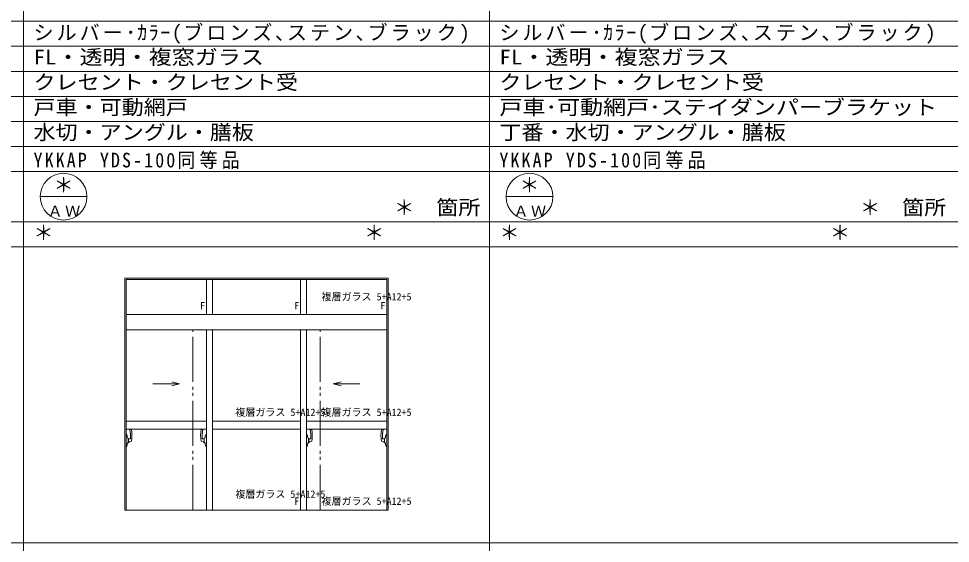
# Model space of a CAD drawing. Units: millimetres, scale not verified. Extents: x -14850 to 14850, y -10500 to 10500.
# Drawn here: x -49 to 9251, y -47 to 5189 of the extents above; entities that cross this region are included whole.
import ezdxf
from ezdxf.enums import TextEntityAlignment as Align

# ---------------------------------------------------------------- set-up
doc = ezdxf.new("R2010")
doc.units = ezdxf.units.MM
doc.header["$LTSCALE"] = 50
doc.linetypes.add('DOUBLE_CHAIN2', pattern=[12.8, 9, -1, 0.6, -0.6, 0.6, -1])
doc.layers.add('0-0_0', color=7, linetype='Continuous')
for name, color, linetype, lineweight in [('0-1_USER1', 7, 'Continuous', 9), ('0-2_YKK_ZWAK', 4, 'Continuous', 9), ('0-3_YKK_11', 3, 'Continuous', 9)]:
    doc.layers.add(name, color=color, linetype=linetype, lineweight=lineweight)
doc.styles.add('ＭＳ ゴシック', font='')
doc.styles.get('ＭＳ ゴシック').set_extended_font_data('MS Gothic')

msp = doc.modelspace()

# ---------------------------------------------------------------- linework, layer by layer
at = {"layer": '0-1_USER1'}
for p, q in [((0.04, -8247.06), (0.04, 9617.94)), ((4650.04, -8247.06), (4650.04, 9617.94)), ((-13949.96, 5162.94), (13950.04, 5162.94)), ((-13949.96, 4912.94), (13950.04, 4912.94)), ((-13949.96, 4662.94), (13950.04, 4662.94)), ((-9299.96, 4412.94), (13950.04, 4412.94)), ((-9299.96, 4162.94), (13950.04, 4162.94)), ((-13949.96, 3912.94), (13950.04, 3912.94)), ((-13949.96, 3662.94), (13950.04, 3662.94)), ((166.71, 3412.94), (633.37, 3412.94)), ((4816.71, 3412.94), (5283.37, 3412.94)), ((-13949.96, 3162.94), (13950.04, 3162.94)), ((-13949.96, 2912.94), (13950.04, 2912.94)), ((-13949.96, -42.06), (13950.04, -42.06))]:
    msp.add_line(p, q, dxfattribs=at)
for centre in [(400.04, 3412.94), (5050.04, 3412.94)]:
    msp.add_circle(centre, 233.33, dxfattribs=at)
at = {"layer": '0-2_YKK_ZWAK'}
for p, q in [((3640.04, 2600.44), (1010.04, 2600.44)), ((1010.04, 2600.44), (1010.04, 285.44)), ((3625.04, 2585.44), (1025.04, 2585.44)), ((1825.04, 2585.44), (1025.04, 2585.44)), ((1025.04, 2585.44), (1025.04, 2235.44)), ((1825.04, 2235.44), (1825.04, 2585.44)), ((1825.04, 2585.44), (1825.04, 2235.44)), ((1885.04, 2585.44), (1825.04, 2585.44)), ((2765.04, 2585.44), (1885.04, 2585.44)), ((1885.04, 2235.44), (1885.04, 2585.44)), ((1885.04, 2585.44), (1885.04, 2235.44)), ((2765.04, 2235.44), (2765.04, 2585.44)), ((2765.04, 2585.44), (2765.04, 2235.44)), ((2825.04, 2585.44), (2765.04, 2585.44)), ((3625.04, 2585.44), (2825.04, 2585.44)), ((2825.04, 2235.44), (2825.04, 2585.44)), ((2825.04, 2585.44), (2825.04, 2235.44)), ((3625.04, 2235.44), (3625.04, 2585.44)), ((3625.04, 2235.44), (3625.04, 2585.44)), ((3640.04, 285.44), (3640.04, 2600.44)), ((1025.04, 2235.44), (1825.04, 2235.44)), ((1825.04, 2235.44), (1885.04, 2235.44)), ((1885.04, 2235.44), (2765.04, 2235.44)), ((2765.04, 2235.44), (2825.04, 2235.44)), ((2825.04, 2235.44), (3625.04, 2235.44)), ((3625.04, 2085.44), (3625.04, 2235.44)), ((1025.04, 2085.44), (1825.04, 2085.44)), ((1825.04, 285.44), (1825.04, 2085.44)), ((2765.04, 2085.44), (1885.04, 2085.44)), ((2765.04, 285.44), (2765.04, 2085.44)), ((2765.04, 285.44), (2765.04, 2085.44)), ((2825.04, 285.44), (2825.04, 2085.44)), ((2825.04, 285.44), (2825.04, 2085.44)), ((2825.04, 2085.44), (3625.04, 2085.44)), ((1558.37, 1545.44), (1481.1, 1524.73)), ((3091.71, 1545.44), (3168.98, 1524.73)), ((1025.04, 1172.44), (1825.04, 1172.44)), ((1885.04, 1172.44), (2765.04, 1172.44)), ((3625.04, 1172.44), (2825.04, 1172.44)), ((1025.04, 1092.44), (1825.04, 1092.44)), ((1885.04, 1092.44), (2765.04, 1092.44)), ((3625.04, 1092.44), (2825.04, 1092.44)), ((1010.04, 285.44), (3640.04, 285.44)), ((1025.04, 285.44), (3625.04, 285.44)), ((1825.04, 285.44), (1025.04, 285.44)), ((1885.04, 285.44), (2765.04, 285.44)), ((3625.04, 285.44), (2825.04, 285.44))]:
    msp.add_line(p, q, dxfattribs=at)
at = {"layer": '0-2_YKK_ZWAK', "linetype": 'DOUBLE_CHAIN2'}
for p, q in [((1690.04, 285.44), (1690.04, 2085.44)), ((2960.04, 285.44), (2960.04, 2085.44))]:
    msp.add_line(p, q, dxfattribs=at)
at = {"layer": '0-2_YKK_ZWAK'}
for points in [[(1025.04, 2585.44), (1025.04, 2235.44), (1025.04, 2085.44)], [(3625.04, 2235.44), (1025.04, 2235.44), (3625.04, 2235.44)], [(3625.04, 2085.44), (1025.04, 2085.44), (3625.04, 2085.44)], [(1025.04, 2085.44), (1025.04, 285.44), (1025.04, 2085.44)], [(1885.04, 285.44), (1885.04, 2085.44), (1885.04, 285.44)], [(3625.04, 285.44), (3625.04, 2085.44), (3625.04, 285.44)], [(1291.71, 1545.44), (1558.37, 1545.44), (1481.1, 1566.14)], [(3358.37, 1545.44), (3091.71, 1545.44), (3168.98, 1566.14)]]:
    msp.add_lwpolyline(points, dxfattribs=at)
at = {"layer": '0-3_YKK_11'}
for p, q in [((1025.04, 1040.44), (1025.04, 920.44)), ((1025.04, 1040.44), (1031.04, 1040.44)), ((1035.54, 1022.94), (1031.04, 1040.44)), ((1078.54, 1090.44), (1060.7, 1088.03)), ((1771.54, 1090.44), (1789.38, 1088.03)), ((1814.54, 1022.94), (1819.04, 1040.44)), ((1825.04, 1040.44), (1819.04, 1040.44)), ((1825.04, 1040.44), (1825.04, 920.44)), ((2825.04, 1040.44), (2825.04, 920.44)), ((2825.04, 1040.44), (2831.04, 1040.44)), ((2835.54, 1022.94), (2831.04, 1040.44)), ((2878.54, 1090.44), (2860.7, 1088.03)), ((3571.54, 1090.44), (3589.38, 1088.03)), ((3614.54, 1022.94), (3619.04, 1040.44)), ((3625.04, 1040.44), (3619.04, 1040.44)), ((3625.04, 1040.44), (3625.04, 920.44)), ((1035.54, 937.94), (1031.04, 920.44)), ((1035.54, 1022.94), (1037.54, 1005.44)), ((1035.54, 937.94), (1037.54, 955.44)), ((1045.54, 1003.44), (1037.54, 1005.44)), ((1045.54, 957.44), (1037.54, 955.44)), ((1045.54, 1003.44), (1045.54, 955.44)), ((1045.54, 996.44), (1066.54, 996.44)), ((1045.54, 967.44), (1078.54, 971.44)), ((1047.54, 955.44), (1045.54, 955.44)), ((1046.54, 955.44), (1047.54, 955.44)), ((1048.54, 996.44), (1048.54, 967.8)), ((1057.54, 968.89), (1057.54, 965.44)), ((1804.54, 967.44), (1771.54, 971.44)), ((1804.54, 996.44), (1783.54, 996.44)), ((1792.54, 968.89), (1792.54, 965.44)), ((1801.54, 996.44), (1801.54, 967.8)), ((1802.54, 955.44), (1804.54, 955.44)), ((1803.54, 955.44), (1802.54, 955.44)), ((1804.54, 1003.44), (1812.54, 1005.44)), ((1804.54, 1003.44), (1804.54, 955.44)), ((1804.54, 957.44), (1812.54, 955.44)), ((1814.54, 1022.94), (1812.54, 1005.44)), ((1814.54, 937.94), (1812.54, 955.44)), ((1814.54, 937.94), (1819.04, 920.44)), ((2835.54, 937.94), (2831.04, 920.44)), ((2835.54, 1022.94), (2837.54, 1005.44)), ((2835.54, 937.94), (2837.54, 955.44)), ((2845.54, 1003.44), (2837.54, 1005.44)), ((2845.54, 957.44), (2837.54, 955.44)), ((2845.54, 1003.44), (2845.54, 955.44)), ((2845.54, 996.44), (2866.54, 996.44)), ((2845.54, 967.44), (2878.54, 971.44)), ((2847.54, 955.44), (2845.54, 955.44)), ((2846.54, 955.44), (2847.54, 955.44)), ((2848.54, 996.44), (2848.54, 967.8)), ((2857.54, 968.89), (2857.54, 965.44)), ((3604.54, 967.44), (3571.54, 971.44)), ((3604.54, 996.44), (3583.54, 996.44)), ((3592.54, 968.89), (3592.54, 965.44)), ((3601.54, 996.44), (3601.54, 967.8)), ((3602.54, 955.44), (3604.54, 955.44)), ((3603.54, 955.44), (3602.54, 955.44)), ((3604.54, 1003.44), (3612.54, 1005.44)), ((3604.54, 1003.44), (3604.54, 955.44)), ((3604.54, 957.44), (3612.54, 955.44)), ((3614.54, 1022.94), (3612.54, 1005.44)), ((3614.54, 937.94), (3612.54, 955.44)), ((3614.54, 937.94), (3619.04, 920.44)), ((1025.04, 920.44), (1031.04, 920.44)), ((1825.04, 920.44), (1819.04, 920.44)), ((2825.04, 920.44), (2831.04, 920.44)), ((3625.04, 920.44), (3619.04, 920.44))]:
    msp.add_line(p, q, dxfattribs=at)
for centre, radius, start, end in [((802.94, 1025.62), 265.21, 353.68326, 13.61098), ((638.01, 1030.94), 444.53, 352.30794, 7.69205), ((2212.07, 1030.94), 444.53, 172.30794, 187.69205), ((2047.14, 1025.62), 265.21, 166.38901, 186.31673), ((2602.94, 1025.62), 265.21, 353.68326, 13.61098), ((2438.01, 1030.94), 444.53, 352.30794, 7.69205), ((4012.07, 1030.94), 444.53, 172.30794, 187.69205), ((3847.14, 1025.62), 265.21, 166.38901, 186.31673), ((1047.54, 965.44), 10, 270, 0), ((1802.54, 965.44), 10, 180, 270), ((2847.54, 965.44), 10, 270, 0), ((3602.54, 965.44), 10, 180, 270)]:
    msp.add_arc(centre, radius, start, end, dxfattribs=at)

# ---------------------------------------------------------------- texts
at = {"layer": '0-0_0', "style": 'ＭＳ ゴシック'}
for s, width, p in [('FL・透明・複窓ガラス', 1.15, (100.04, 4687.94)), ('FL・透明・複窓ガラス', 1.15, (4750.04, 4687.94)), ('クレセント・クレセント受', 1.1, (100.04, 4437.94)), ('クレセント・クレセント受', 1.1, (4750.04, 4437.94)), ('戸車・可動網戸', 1.1, (100.04, 4187.94)), ('戸車･可動網戸･ステイダンパーブラケット', 1.15, (4750.04, 4187.94)), ('水切・アングル・膳板', 1.1, (100.04, 3937.94)), ('丁番・水切・アングル・膳板', 1.1, (4750.04, 3937.94))]:
    msp.add_text(s, height=146.6, dxfattribs=dict(at, width=width)).set_placement(p, align=Align.BOTTOM_LEFT)
for p in [(300.04, 3412.94), (4950.04, 3412.94), (3700.04, 3187.94), (8350.04, 3187.94), (100.04, 2937.94), (3400.04, 2937.94), (4750.04, 2937.94), (8050.04, 2937.94)]:
    msp.add_text('＊', height=146.6, dxfattribs=at).set_placement(p, align=Align.BOTTOM_LEFT)
at = {"layer": '0-0_0', "char_height": 146.6, "attachment_point": 7, "style": 'ＭＳ ゴシック'}
for s, insert in [('\\T1.15;シルバー･ｶﾗｰ(ブロンズ､ステン､ブラック)', (100.04, 4937.94)), ('\\T1.15;シルバー･ｶﾗｰ(ブロンズ､ステン､ブラック)', (4750.04, 4937.94)), ('\\T1.23;\\W0.9;YKKAP\\~YDS-100同等品', (100.04, 3687.94)), ('\\T1.23;\\W0.9;YKKAP\\~YDS-100同等品', (4750.04, 3687.94))]:
    msp.add_mtext(s, dxfattribs=dict(at, insert=insert))
at = {"layer": '0-1_USER1', "style": 'ＭＳ ゴシック', "width": 1.1}
for p in [(4120.04, 3187.94), (8770.04, 3187.94)]:
    msp.add_text('箇所', height=146.6, dxfattribs=at).set_placement(p, align=Align.BOTTOM_LEFT)
at = {"layer": '0-1_USER1', "char_height": 110, "attachment_point": 7, "style": 'ＭＳ ゴシック'}
for insert in [(240.04, 3212.94), (4890.04, 3212.94)]:
    msp.add_mtext('\\T1.17;ＡＷ', dxfattribs=dict(at, insert=insert))
at = {"layer": '0-2_YKK_ZWAK', "style": 'ＭＳ ゴシック'}
for s, p in [('複層ガラス 5+A12+5', (2974.24, 2355.44)), ('F', (1763.04, 2265.44)), ('F', (2703.04, 2265.44)), ('F', (3563.04, 2265.44)), ('複層ガラス 5+A12+5', (2114.24, 1202.44)), ('複層ガラス 5+A12+5', (2974.24, 1202.44)), ('複層ガラス 5+A12+5', (2114.24, 385.44)), ('F', (2703.04, 315.44)), ('複層ガラス 5+A12+5', (2974.24, 315.44))]:
    msp.add_text(s, height=73.31, dxfattribs=at).set_placement(p, align=Align.BOTTOM_LEFT)

doc.saveas('drawing.dxf')
